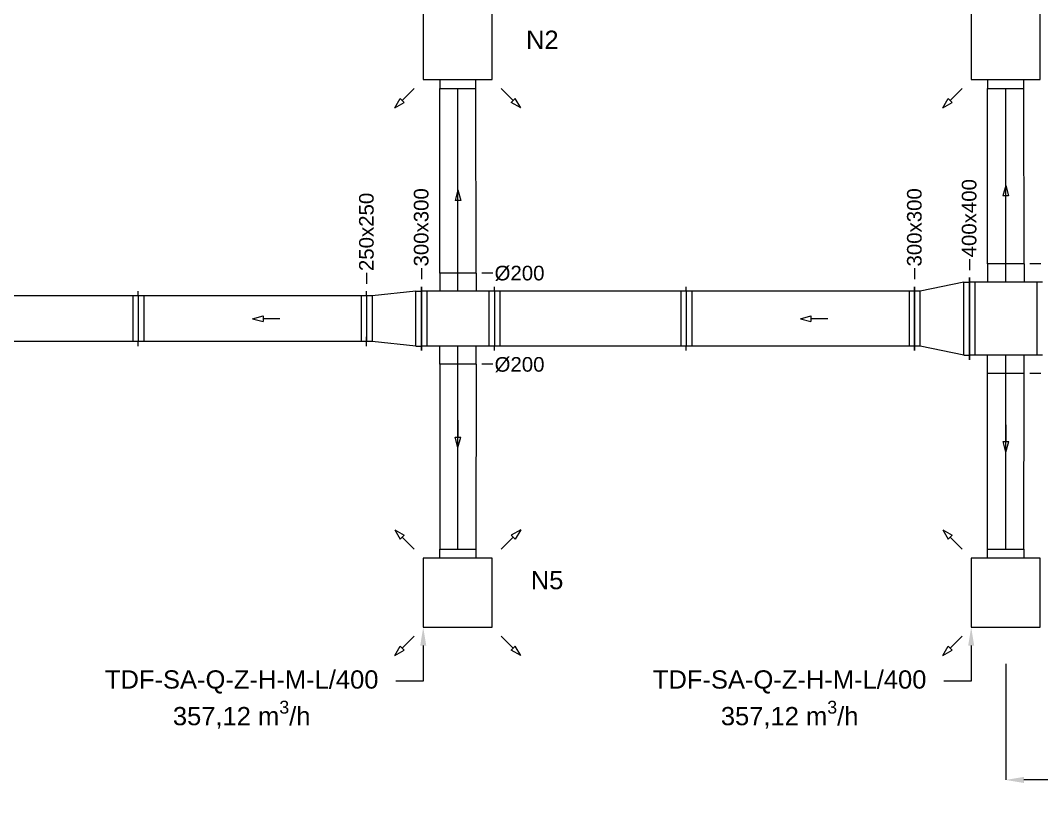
# Model space of a CAD drawing. Header units: millimetres. Extents: x 59762 to 60194, y -87842 to -87548.
# Drawn here: x 59945.68 to 59951.27, y -87757.27 to -87753.03 of the extents above; entities that cross this region are included whole.
import ezdxf
from ezdxf import colors
from ezdxf.entities.mleader import LeaderData, LeaderLine
from ezdxf.math import Vec2, Vec3

# ---------------------------------------------------------------- set-up
doc = ezdxf.new("R2010")
doc.units = ezdxf.units.MM
doc.linetypes.add('JIS_02_1.2', pattern=[2.5, 1.25, -1.25])
doc.linetypes.add('KRESKAKROPKA', pattern=[25.4, 12.7, -6.35, 0, -6.35])
for name, color, linetype, lineweight in [('instalacja nawiewna', 150, 'Continuous', 20), ('kanały', 7, 'Continuous', 20), ('nawi. strzałki', 150, 'Continuous', 20), ('Nawiew opis', 150, 'Continuous', 20), ('wymiary', 7, 'Continuous', 13)]:
    doc.layers.add(name, color=color, linetype=linetype, lineweight=lineweight)
doc.layers.add('osie', color=7, linetype='JIS_02_1.2', lineweight=5, transparency=0.7)
doc.layers.add('podkład', color=7, linetype='Continuous', lineweight=13, transparency=0.7)
doc.styles.add('styl1', font='arial.ttf', dxfattribs={"height": 0.08})
doc.linetypes.add('ZYGZAK', pattern='A,0.00254,-5.08,[131,ltypeshp.shx,S=5.08,R=0,X=-5.08,Y=0],-10.16,[131,ltypeshp.shx,S=5.08,R=180,X=5.08,Y=0],-5.08', length=20.32254)
doc.dimstyles.new('Kopia Opisowy', dxfattribs={"dimscale": 0, "dimtxt": 0.08, "dimasz": 0.1, "dimexe": 0, "dimexo": 0.2, "dimgap": 0.1, "dimtad": 1, "dimlfac": 1000, "dimtxsty": 'styl1', "dimcen": 2.5, "dimadec": 0, "dimazin": 0, "dimtfac": 1, "dimtmove": 0, "dimatfit": 3, "dimfxl": 1, "dimarcsym": 0})

# ---------------------------------------------------------------- blocks, each defined once
blk = doc.blocks.new('*D38')
at = {"layer": 'Defpoints', "color": 0, "transparency": 16777216}
for p in [(59951.0698, -87756.3577), (59951.0698, -87757.1939), (59956.8708, -87757.1939)]:
    blk.add_point(p, dxfattribs=at)
at = {"layer": 'wymiary', "color": 0, "lineweight": -2, "transparency": 16777216}
for p, q in [((59951.0698, -87756.5577), (59951.0698, -87757.1939)), ((59956.8708, -87756.9939), (59956.8708, -87757.1939)), ((59956.7708, -87757.1939), (59951.1698, -87757.1939))]:
    blk.add_line(p, q, dxfattribs=at)
at = {"layer": 'wymiary', "color": 0, "transparency": 16777216}
for points in [[(59951.1698, -87757.1773), (59951.1698, -87757.2106), (59951.0698, -87757.1939)], [(59956.7708, -87757.1773), (59956.7708, -87757.2106), (59956.8708, -87757.1939)]]:
    blk.add_solid(points, dxfattribs=at)
at = {"layer": 'wymiary', "color": 0, "transparency": 16777216, "insert": (59954.496, -87757.0531), "char_height": 0.08, "attachment_point": 5, "style": 'styl1'}
blk.add_mtext('5801', dxfattribs=at)

msp = doc.modelspace()

# ---------------------------------------------------------------- hatches: boundary and pattern name
at = {"layer": 'podkład'}
h = msp.add_hatch(dxfattribs=at)
h.set_pattern_fill('ANSI31', color=256, scale=0.25)
h.set_pattern_definition([(45, (56984.5771, -93754.1623), (-0.56126601, 0.56126601), [])])
h.paths.add_polyline_path([(59941.720847, -87739.567651), (59941.720847, -87761.267651), (59972.420847, -87761.267651), (59972.420847, -87739.567651)])
h.paths.add_polyline_path([(59942.070847, -87739.917651), (59953.830847, -87739.917651), (59953.830847, -87752.157651), (59960.310847, -87752.157651), (59960.310847, -87739.917651), (59972.070847, -87739.917651), (59972.070847, -87760.917651), (59942.070847, -87760.917651)], flags=16)
h.paths.add_polyline_path([(59954.070847, -87739.917651), (59960.070847, -87739.917651), (59960.070847, -87751.917651), (59954.070847, -87751.917651)], flags=16)

# ---------------------------------------------------------------- linework, layer by layer
at = {"layer": 'instalacja nawiewna', "color": 7, "ltscale": 20}
for p, q in [((59947.970847, -87753.357651), (59947.970847, -87753.407651)), ((59947.970847, -87753.407651), (59948.168847, -87753.407651)), ((59948.168847, -87753.407651), (59948.168847, -87753.357651)), ((59950.970847, -87753.357651), (59950.970847, -87753.407651)), ((59950.970847, -87753.407651), (59951.168847, -87753.407651)), ((59951.168847, -87753.407651), (59951.168847, -87753.357651)), ((59947.970847, -87755.929651), (59948.168847, -87755.929651)), ((59947.970847, -87755.979651), (59947.970847, -87755.929651)), ((59948.168847, -87755.929651), (59948.168847, -87755.979651)), ((59950.970847, -87755.929651), (59951.168847, -87755.929651)), ((59950.970847, -87755.979651), (59950.970847, -87755.929651)), ((59951.168847, -87755.929651), (59951.168847, -87755.979651))]:
    msp.add_line(p, q, dxfattribs=at)
for points in [[(59948.258847, -87752.979651), (59947.880847, -87752.979651), (59947.880847, -87753.357651), (59948.258847, -87753.357651)], [(59951.258847, -87752.979651), (59950.880847, -87752.979651), (59950.880847, -87753.357651), (59951.258847, -87753.357651)], [(59948.258847, -87755.979651), (59947.880847, -87755.979651), (59947.880847, -87756.357651), (59948.258847, -87756.357651)], [(59951.258847, -87755.979651), (59950.880847, -87755.979651), (59950.880847, -87756.357651), (59951.258847, -87756.357651)]]:
    msp.add_lwpolyline(points, close=True, dxfattribs=at)
at = {"layer": 'kanały', "color": 7, "linetype": 'ZYGZAK', "ltscale": 0.1}
for p, q in [((59947.970847, -87754.417651), (59947.970847, -87753.407651)), ((59948.170847, -87754.417651), (59948.168847, -87753.407651)), ((59950.970847, -87754.367651), (59950.970847, -87753.407651)), ((59951.170847, -87754.367651), (59951.168847, -87753.407651)), ((59947.970847, -87754.917651), (59947.970847, -87755.929651)), ((59948.170847, -87754.917651), (59948.168847, -87755.929651)), ((59950.970847, -87755.929651), (59950.970847, -87754.967651)), ((59951.168847, -87755.929651), (59951.170847, -87754.967651))]:
    msp.add_line(p, q, dxfattribs=at)
at = {"layer": 'kanały', "color": 7, "ltscale": 20}
for p, q in [((59951.170847, -87754.367651), (59950.970847, -87754.367651)), ((59950.970847, -87754.367651), (59950.970847, -87754.467651)), ((59951.170847, -87754.367651), (59951.170847, -87754.467651)), ((59948.170847, -87754.417651), (59947.970847, -87754.417651)), ((59947.970847, -87754.417651), (59947.970847, -87754.517651)), ((59948.170847, -87754.417651), (59948.170847, -87754.517651)), ((59950.840847, -87754.467651), (59950.600847, -87754.517651)), ((59950.840847, -87754.867651), (59950.840847, -87754.467651)), ((59950.840847, -87754.467651), (59950.870847, -87754.467651)), ((59950.870847, -87754.467651), (59950.870847, -87754.442651)), ((59950.870847, -87754.442651), (59950.870847, -87754.467651)), ((59950.870847, -87754.467651), (59950.870847, -87754.867651)), ((59951.270847, -87754.467651), (59950.870847, -87754.467651)), ((59950.870847, -87754.867651), (59950.870847, -87754.467651)), ((59950.900847, -87754.467651), (59950.900847, -87754.867651)), ((59951.240847, -87754.467651), (59951.240847, -87754.867651)), ((59946.320847, -87754.542651), (59946.320847, -87754.517651)), ((59946.320847, -87754.542651), (59946.320847, -87754.517651)), ((59947.570847, -87754.542651), (59947.570847, -87754.517651)), ((59947.570847, -87754.542651), (59947.570847, -87754.517651)), ((59947.840847, -87754.517651), (59947.600847, -87754.542651)), ((59947.840847, -87754.817651), (59947.840847, -87754.517651)), ((59947.840847, -87754.517651), (59947.870847, -87754.517651)), ((59947.870847, -87754.517651), (59947.870847, -87754.492651)), ((59947.870847, -87754.492651), (59947.870847, -87754.517651)), ((59947.870847, -87754.517651), (59947.870847, -87754.817651)), ((59948.270847, -87754.517651), (59947.870847, -87754.517651)), ((59947.870847, -87754.817651), (59947.870847, -87754.517651)), ((59947.900847, -87754.517651), (59947.900847, -87754.817651)), ((59948.240847, -87754.517651), (59948.240847, -87754.817651)), ((59948.270847, -87754.517651), (59948.270847, -87754.492651)), ((59948.270847, -87754.517651), (59948.270847, -87754.492651)), ((59948.270847, -87754.517651), (59948.270847, -87754.817651)), ((59949.320847, -87754.517651), (59948.270847, -87754.517651)), ((59948.270847, -87754.517651), (59948.270847, -87754.817651)), ((59948.300847, -87754.517651), (59948.300847, -87754.817651)), ((59949.290847, -87754.517651), (59949.290847, -87754.817651)), ((59949.320847, -87754.517651), (59949.320847, -87754.492651)), ((59949.320847, -87754.517651), (59949.320847, -87754.492651)), ((59950.570847, -87754.517651), (59949.320847, -87754.517651)), ((59949.320847, -87754.517651), (59949.320847, -87754.817651)), ((59949.320847, -87754.517651), (59949.320847, -87754.817651)), ((59949.350847, -87754.517651), (59949.350847, -87754.817651)), ((59950.540847, -87754.517651), (59950.540847, -87754.817651)), ((59950.570847, -87754.492651), (59950.570847, -87754.517651)), ((59950.570847, -87754.517651), (59950.570847, -87754.492651)), ((59950.570847, -87754.817651), (59950.570847, -87754.517651)), ((59950.600847, -87754.517651), (59950.570847, -87754.517651)), ((59950.570847, -87754.517651), (59950.570847, -87754.817651)), ((59950.600847, -87754.817651), (59950.600847, -87754.517651)), ((59946.320847, -87754.542651), (59945.230847, -87754.542651)), ((59946.290847, -87754.542651), (59946.290847, -87754.792651)), ((59947.570847, -87754.542651), (59946.320847, -87754.542651)), ((59946.320847, -87754.542651), (59946.320847, -87754.792651)), ((59946.320847, -87754.542651), (59946.320847, -87754.792651)), ((59946.350847, -87754.542651), (59946.350847, -87754.792651)), ((59947.540847, -87754.542651), (59947.540847, -87754.792651)), ((59947.570847, -87754.542651), (59947.570847, -87754.792651)), ((59947.570847, -87754.542651), (59947.570847, -87754.792651)), ((59947.600847, -87754.542651), (59947.600847, -87754.792651)), ((59946.320847, -87754.792651), (59945.230847, -87754.792651)), ((59946.320847, -87754.817651), (59946.320847, -87754.792651)), ((59947.570847, -87754.792651), (59946.320847, -87754.792651)), ((59946.320847, -87754.817651), (59946.320847, -87754.792651)), ((59947.570847, -87754.792651), (59947.570847, -87754.767651)), ((59947.570847, -87754.817651), (59947.570847, -87754.792651)), ((59947.570847, -87754.817651), (59947.570847, -87754.792651)), ((59947.840847, -87754.817651), (59947.600847, -87754.792651)), ((59947.840847, -87754.817651), (59947.870847, -87754.817651)), ((59947.870847, -87754.842651), (59947.870847, -87754.817651)), ((59948.270847, -87754.817651), (59947.870847, -87754.817651)), ((59947.870847, -87754.817651), (59947.870847, -87754.842651)), ((59947.970847, -87754.917651), (59947.970847, -87754.817651)), ((59948.170847, -87754.917651), (59948.170847, -87754.817651)), ((59948.270847, -87754.842651), (59948.270847, -87754.817651)), ((59948.270847, -87754.842651), (59948.270847, -87754.817651)), ((59949.320847, -87754.817651), (59948.270847, -87754.817651)), ((59949.320847, -87754.842651), (59949.320847, -87754.817651)), ((59950.570847, -87754.817651), (59949.320847, -87754.817651)), ((59949.320847, -87754.842651), (59949.320847, -87754.817651)), ((59950.570847, -87754.817651), (59950.570847, -87754.842651)), ((59950.600847, -87754.817651), (59950.570847, -87754.817651)), ((59950.570847, -87754.842651), (59950.570847, -87754.817651)), ((59950.840847, -87754.867651), (59950.600847, -87754.817651)), ((59948.170847, -87754.917651), (59947.970847, -87754.917651)), ((59950.840847, -87754.867651), (59950.870847, -87754.867651)), ((59950.870847, -87754.892651), (59950.870847, -87754.867651)), ((59951.270847, -87754.867651), (59950.870847, -87754.867651)), ((59950.870847, -87754.867651), (59950.870847, -87754.892651)), ((59950.970847, -87754.967651), (59950.970847, -87754.867651)), ((59951.170847, -87754.967651), (59951.170847, -87754.867651)), ((59951.170847, -87754.967651), (59950.970847, -87754.967651))]:
    msp.add_line(p, q, dxfattribs=at)
at = {"layer": 'kanały', "color": 7}
for p, q in [((59947.600847, -87754.542651), (59947.570847, -87754.542651)), ((59947.600847, -87754.792651), (59947.570847, -87754.792651))]:
    msp.add_line(p, q, dxfattribs=at)
at = {"layer": 'nawi. strzałki', "color": 7, "ltscale": 20}
for p, q in [((59947.83135, -87753.407148), (59947.766264, -87753.472234)), ((59948.308345, -87753.407148), (59948.37343, -87753.472234)), ((59950.83135, -87753.407148), (59950.766264, -87753.472234)), ((59947.725284, -87753.513214), (59947.755284, -87753.461253)), ((59947.755284, -87753.461253), (59947.777245, -87753.483214)), ((59948.362449, -87753.483214), (59948.384411, -87753.461253)), ((59948.414411, -87753.513214), (59948.384411, -87753.461253)), ((59950.725284, -87753.513214), (59950.755284, -87753.461253)), ((59950.755284, -87753.461253), (59950.777245, -87753.483214)), ((59947.725284, -87753.513214), (59947.777245, -87753.483214)), ((59948.414411, -87753.513214), (59948.362449, -87753.483214)), ((59950.725284, -87753.513214), (59950.777245, -87753.483214)), ((59948.070847, -87753.962651), (59948.055318, -87754.020607)), ((59948.070847, -87753.962651), (59948.086376, -87754.020607)), ((59951.070347, -87753.937651), (59951.054818, -87753.995607)), ((59951.070347, -87753.937651), (59951.085876, -87753.995607)), ((59948.086376, -87754.020607), (59948.055318, -87754.020607)), ((59948.070847, -87754.112651), (59948.070847, -87754.020607)), ((59951.085876, -87753.995607), (59951.054818, -87753.995607)), ((59951.070347, -87754.087651), (59951.070347, -87753.995607)), ((59946.945847, -87754.667651), (59947.003803, -87754.652122)), ((59946.945847, -87754.667651), (59947.003803, -87754.68318)), ((59947.003803, -87754.652122), (59947.003803, -87754.68318)), ((59947.095847, -87754.667651), (59947.003803, -87754.667651)), ((59949.945847, -87754.667651), (59950.003803, -87754.652122)), ((59949.945847, -87754.667651), (59950.003803, -87754.68318)), ((59950.003803, -87754.652122), (59950.003803, -87754.68318)), ((59950.095847, -87754.667651), (59950.003803, -87754.667651)), ((59948.070847, -87755.223651), (59948.070847, -87755.315695)), ((59951.070847, -87755.248651), (59951.070847, -87755.340695)), ((59948.070847, -87755.373651), (59948.055318, -87755.315695)), ((59948.055318, -87755.315695), (59948.086376, -87755.315695)), ((59948.070847, -87755.373651), (59948.086376, -87755.315695)), ((59951.070847, -87755.398651), (59951.055318, -87755.340695)), ((59951.055318, -87755.340695), (59951.086376, -87755.340695)), ((59951.070847, -87755.398651), (59951.086376, -87755.340695)), ((59947.725284, -87755.824087), (59947.755284, -87755.876049)), ((59947.725284, -87755.824087), (59947.777245, -87755.854087)), ((59947.777245, -87755.854087), (59947.755284, -87755.876049)), ((59947.83135, -87755.930153), (59947.766264, -87755.865068)), ((59948.308345, -87755.930153), (59948.37343, -87755.865068)), ((59948.414411, -87755.824087), (59948.362449, -87755.854087)), ((59948.384411, -87755.876049), (59948.362449, -87755.854087)), ((59948.414411, -87755.824087), (59948.384411, -87755.876049)), ((59950.725284, -87755.824087), (59950.755284, -87755.876049)), ((59950.725284, -87755.824087), (59950.777245, -87755.854087)), ((59950.777245, -87755.854087), (59950.755284, -87755.876049)), ((59950.83135, -87755.930153), (59950.766264, -87755.865068)), ((59947.83135, -87756.407148), (59947.766264, -87756.472234)), ((59948.308345, -87756.407148), (59948.37343, -87756.472234)), ((59950.83135, -87756.407148), (59950.766264, -87756.472234)), ((59947.725284, -87756.513214), (59947.755284, -87756.461253)), ((59947.725284, -87756.513214), (59947.777245, -87756.483214)), ((59947.755284, -87756.461253), (59947.777245, -87756.483214)), ((59948.362449, -87756.483214), (59948.384411, -87756.461253)), ((59948.414411, -87756.513214), (59948.362449, -87756.483214)), ((59948.414411, -87756.513214), (59948.384411, -87756.461253)), ((59950.725284, -87756.513214), (59950.755284, -87756.461253)), ((59950.725284, -87756.513214), (59950.777245, -87756.483214)), ((59950.755284, -87756.461253), (59950.777245, -87756.483214))]:
    msp.add_line(p, q, dxfattribs=at)
at = {"layer": 'osie', "color": 7, "linetype": 'KRESKAKROPKA', "ltscale": 0.1}
for p, q in [((59948.070847, -87754.517651), (59948.070847, -87753.407651)), ((59951.070847, -87754.467651), (59951.069847, -87753.407651)), ((59948.070847, -87755.929651), (59948.070847, -87754.817651)), ((59951.070847, -87755.929651), (59951.070847, -87754.867651))]:
    msp.add_line(p, q, dxfattribs=at)
at = {"layer": 'wymiary', "color": 7}
for p, q in [((59950.870847, -87754.341624), (59950.870847, -87754.401979)), ((59947.870847, -87754.391624), (59947.870847, -87754.451979)), ((59950.570847, -87754.391624), (59950.570847, -87754.451979)), ((59951.261558, -87754.367651), (59951.201203, -87754.367651)), ((59947.570847, -87754.416624), (59947.570847, -87754.476979)), ((59948.261558, -87754.417651), (59948.201203, -87754.417651)), ((59948.261558, -87754.917651), (59948.201203, -87754.917651)), ((59951.261558, -87754.967651), (59951.201203, -87754.967651))]:
    msp.add_line(p, q, dxfattribs=at)

# ---------------------------------------------------------------- texts
at = {"layer": 'Nawiew opis', "color": 7, "ltscale": 20, "char_height": 0.1, "attachment_point": 3, "style": 'styl1'}
for s, insert in [('N2', (59948.622028, -87753.089897)), ('N5', (59948.648037, -87756.049287))]:
    msp.add_mtext_dynamic_manual_height_columns(s, width=0.2, gutter_width=1, heights=[0], dxfattribs=dict(at, insert=insert))
at = {"layer": 'wymiary', "color": 7, "ltscale": 20, "char_height": 0.08, "attachment_point": 7, "rotation": 90, "style": 'styl1'}
for s, insert in [('400x400', (59950.91056, -87754.331798)), ('300x300', (59947.91056, -87754.381798)), ('300x300', (59950.61056, -87754.381798)), ('250x250', (59947.61056, -87754.406798))]:
    msp.add_mtext_dynamic_manual_height_columns(s, width=0.44264358, gutter_width=1, heights=[0], dxfattribs=dict(at, insert=insert))
at = {"layer": 'wymiary', "color": 7, "ltscale": 20, "char_height": 0.08, "attachment_point": 1, "style": 'styl1'}
for insert in [(59948.271384, -87754.377938), (59948.271384, -87754.877938)]:
    msp.add_mtext_dynamic_manual_height_columns('%%C200', width=0.44264358, gutter_width=1, heights=[0], dxfattribs=dict(at, insert=insert))

# ---------------------------------------------------------------- dimensions: what is measured, and where the dimension line sits
at = {"layer": 'wymiary'}
dim = msp.add_linear_dim(base=(59951.069847, -87757.193918), p1=(59956.870847, -87757.193918), p2=(59951.069847, -87756.357651), angle=180, dimstyle='Kopia Opisowy', override={"dimscale": 1, "dimtix": 0, "dimtofl": 1, "dimtmove": 0, "dimatfit": 3}, dxfattribs=at)
dim.commit()
dim.dimension.update_dxf_attribs({"geometry": '*D38', "text_midpoint": (59954.495991, -87757.193918), "dimtype": 160})

# ---------------------------------------------------------------- leaders
at = {"layer": 'Nawiew opis', "color": 7, "ltscale": 20}
ml = msp.add_multileader_mtext('Standard', dxfattribs=at)
ml.set_content('\\A1;TDF-SA-Q-Z-H-M-L/400\\P357,12 m{\\H0.7x;\\S3^ ;}/h', color=7, style='styl1')
ml.set_leader_properties()
ml.build(insert=Vec2(0, 0))
ml.multileader.update_dxf_attribs({"dogleg_length": 0.3, "arrow_head_size": 0.1})
ctx = ml.context
ctx.base_point, ctx.char_height, ctx.arrow_head_size, ctx.landing_gap_size, ctx.plane_origin = Vec3(59946.042921, -87756.653574), 0.1, 0.1, 0.1, Vec3(59947.820847, -87756.119651)
ctx.text_align_type = 1
notes = []
notes.append((ctx, [(0, (1, 1, 0), (59947.880847, -87756.653574), (-1, 0), 0.15, [(0, [(59947.880847, -87756.357651)], 0, [])])]))
ctx.mtext.insert, ctx.mtext.alignment, ctx.mtext.flow_direction = Vec3(59946.886884, -87756.593683), 2, 5
ml = msp.add_multileader_mtext('Standard', dxfattribs=at)
ml.set_content('\\A1;TDF-SA-Q-Z-H-M-L/400\\P357,12 m{\\H0.7x;\\S3^ ;}/h', color=7, style='styl1')
ml.set_leader_properties()
ml.build(insert=Vec2(0, 0))
ml.multileader.update_dxf_attribs({"dogleg_length": 0.3, "arrow_head_size": 0.1})
ctx = ml.context
ctx.base_point, ctx.char_height, ctx.arrow_head_size, ctx.landing_gap_size, ctx.plane_origin = Vec3(59949.042921, -87756.653574), 0.1, 0.1, 0.1, Vec3(59950.820847, -87756.119651)
ctx.text_align_type = 1
notes.append((ctx, [(0, (1, 1, 0), (59950.880847, -87756.653574), (-1, 0), 0.15, [(0, [(59950.880847, -87756.357651)], 0, [])])]))
ctx.mtext.insert, ctx.mtext.alignment, ctx.mtext.flow_direction = Vec3(59949.886884, -87756.593683), 2, 5
for ctx, leaders in notes:
    for number, flags, end, landing, length, lines in leaders:
        leader = LeaderData()
        leader.index, (leader.has_last_leader_line, leader.has_dogleg_vector, leader.attachment_direction) = number, flags
        leader.last_leader_point, leader.dogleg_vector, leader.dogleg_length = Vec3(end), Vec3(landing), length
        for number, points, colour, breaks in lines:
            line = LeaderLine()
            line.index, line.vertices, line.color, line.breaks = number, Vec3.list(points), colors.encode_raw_color(colour), breaks
            leader.lines.append(line)
        ctx.leaders.append(leader)

doc.saveas('drawing.dxf')
